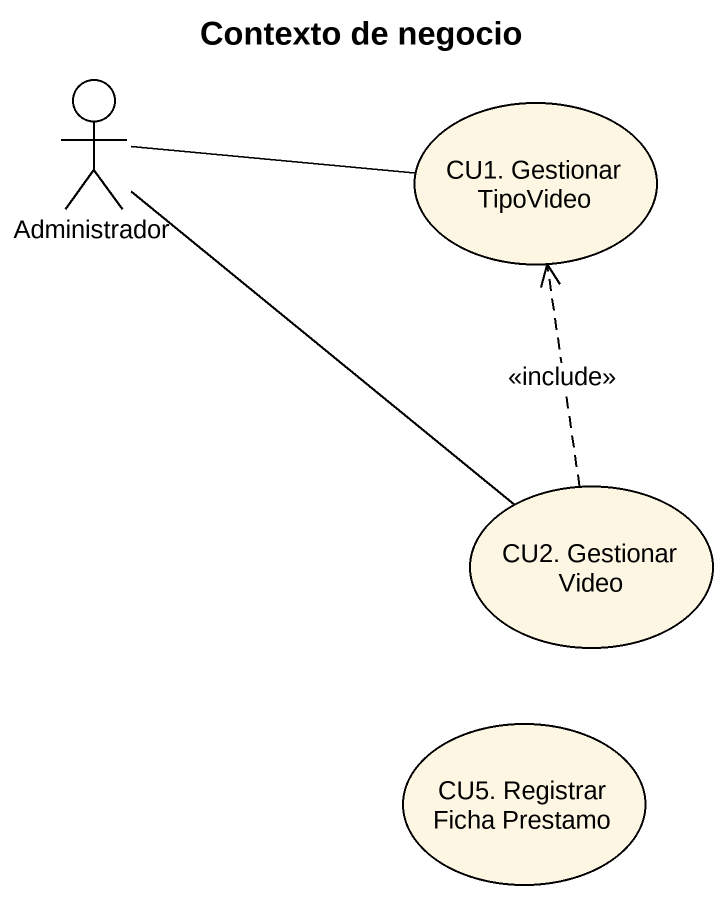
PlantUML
@startuml
title Contexto de negocio
actor Administrador
usecase "CU1. Gestionar TipoVideo" as CU1_Gestionar_TipoVideo
usecase "CU2. Gestionar Video" as CU2_Gestionar_Video
usecase "CU5. Registrar Ficha Prestamo" as CU5_Registrar_Ficha_Prestamo
Administrador -right- CU1_Gestionar_TipoVideo
Administrador -- CU2_Gestionar_Video
CU2_Gestionar_Video .up.> CU1_Gestionar_TipoVideo : <<include>>
@enduml
